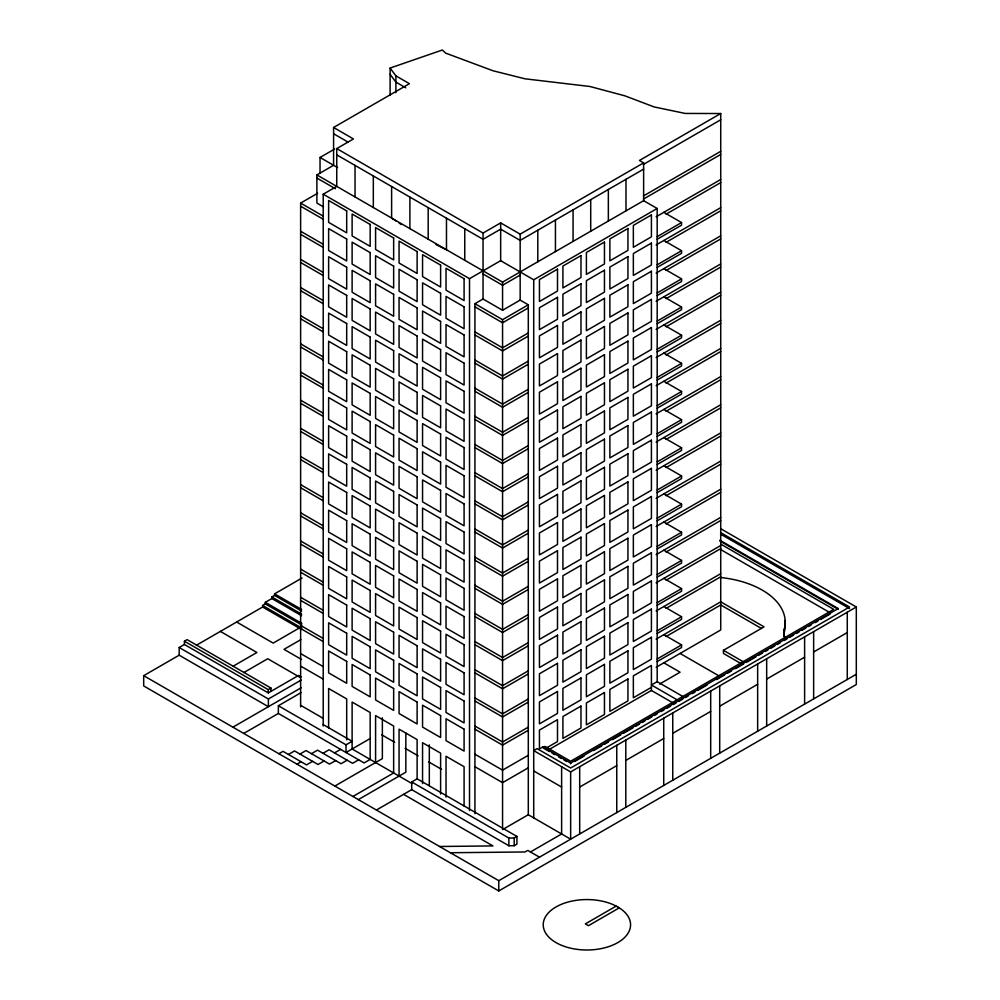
<?xml version="1.0" encoding="UTF-8"?>
<svg xmlns="http://www.w3.org/2000/svg" width="1000" height="1000" viewBox="0 0 1000 1000"><rect width="100%" height="100%" fill="white"/><g stroke="black" fill="none" stroke-linecap="round" stroke-linejoin="round"><path stroke-width="1.5" d="M323.512 206.9L316.887 203.075L316.887 174.925L333.587 165.287L333.587 127.475L409.438 83.688L395.9 75.862L390.112 68.062L442.375 50L445.575 53.087L493.05 70.775L524.963 78.8L589.938 86.5L624.862 95.825L654.212 106.962L685.288 113.45L720.725 113.525L720.725 629.975L656.137 667.275M320.037 173.062L320.037 157.463L334.675 149.012M323.212 726.062L323.212 194.213L336.75 186.388L336.75 148.588L353.45 138.95L333.587 127.475M300.625 706.95L300.625 203.075L317.613 193.275M336.75 148.588L483.05 233.05L500.662 222.887L520.163 234.15L643.625 162.862L643.625 200.675L502.562 282.113L316.887 174.925M720.725 113.525L639.45 160.463L643.625 162.862M643.45 164.4L720.725 119.787M643.625 169.125L520.163 240.4L500.662 229.15L483.05 239.312L336.75 154.85M323.212 194.213L469.513 278.675L500.662 260.688L533.713 279.775L657.175 208.487L657.175 681.663L682.825 696.475M643.45 195.95L720.725 151.337M643.45 199.075L720.725 154.462M520.163 275.075L502.562 285.25L483.05 273.988M474.925 813.637L474.925 303.7L483.05 299.012L502.562 310.275L520.163 300.1L528.3 304.8L528.3 814.725L570.65 839.188L570.65 771.925L856.312 607L856.312 684.525L498.775 890.95L143.688 685.938L143.688 675.675L179.175 655.188L268.387 706.7L268.387 699L179.175 647.5L179.175 655.188M656.137 216.788L720.725 179.488M666.1 214.163L720.725 182.613M474.925 303.7L502.562 319.662L528.3 304.8M528.3 307.925L502.562 322.788L474.925 306.837M657.175 236.65L681.562 222.562L681.562 225.175L657.175 239.25M656.137 244.938L720.725 207.65M666.1 242.312L720.725 210.775M528.3 332.95L502.562 347.812L474.925 331.863M528.3 336.087L502.562 350.938L474.925 334.988M657.175 264.8L681.562 250.725L681.562 253.337L657.175 267.413M656.137 273.087L720.725 235.8M666.1 270.462L720.725 238.925M528.3 361.112L502.562 375.975L474.925 360.012M528.3 364.237L502.562 379.1L474.925 363.15M657.175 292.962L681.562 278.875L681.562 281.488L657.175 295.562M656.137 301.25L720.725 263.95M666.1 298.625L720.725 267.087M528.3 389.263L502.562 404.125L474.925 388.175M528.3 392.388L502.562 407.25L474.925 391.3M657.175 321.112L681.562 307.038L681.562 309.637L657.175 323.725M656.137 329.4L720.725 292.113M666.1 326.775L720.725 295.238M528.3 417.425L502.562 432.275L474.925 416.325M528.3 420.55L502.562 435.412L474.925 419.462M657.175 349.275L681.562 335.188L681.562 337.8L657.175 351.875M656.137 357.562L720.725 320.262M666.1 354.938L720.725 323.4M301.2 676.975L298.525 675.438L268.288 692.9L184.412 644.475L184.412 641.213L187.125 639.65L271 688.075L271 691.325M528.3 445.575L502.562 460.438L474.925 444.487M179.175 647.5L184.412 644.475M301.625 611.038L274.575 595.425L274.575 593.862L302.05 577.987M528.3 448.7L502.562 463.562L474.925 447.612M301.625 615.737L271.863 598.55L271.863 596.987L274.575 595.425M301.837 624.987L265.312 603.9L265.312 602.325L271.863 598.55M657.175 377.425L681.562 363.35L681.562 365.95L657.175 380.037M196.438 645.225L262.613 607.025L262.613 605.462L265.312 603.9M656.137 385.712L720.725 348.425M666.1 383.088L720.725 351.55M528.3 473.738L502.562 488.587L474.925 472.638M528.3 476.863L502.562 491.725L474.925 475.775M657.175 405.575L681.562 391.5L681.562 394.113L657.175 408.188M656.137 413.875L720.725 376.575M666.1 411.25L720.725 379.712M232.95 666.312L256.9 652.487L220.387 631.4M299.125 628.112L273.163 643.1L236.637 622.013M528.3 501.887L502.562 516.75L474.925 500.8M528.3 505.012L502.562 519.875L474.925 503.925M657.175 433.738L681.562 419.663L681.562 422.262L657.175 436.35M243.787 672.562L267.738 658.737L300.2 677.475M300.875 639.612L284 649.35L301.588 659.5M656.137 442.025L720.725 404.738M666.1 439.4L720.725 407.863M528.3 530.05L502.562 544.9L474.925 528.95M528.3 533.175L502.562 548.038L474.925 532.075M657.175 461.887L681.562 447.812L681.562 450.425L657.175 464.5M184.412 641.213L268.288 689.638L271 688.075M656.137 470.188L720.725 432.887M666.1 467.562L720.725 436.025M268.387 699L301.238 680.037M232.9 727.188L301.238 687.725M528.3 558.2L502.562 573.062L474.925 557.112M528.3 561.325L502.562 576.188L474.925 560.237M411.975 783.55L352.113 748.988L352.113 702.062L370.163 712.487L370.163 759.412L364.075 762.938L278.363 713.45L278.363 705.75L301.238 692.537M657.175 490.05L681.562 475.975L681.562 478.575L657.175 492.65M243.738 733.438L278.363 713.45M656.137 498.338L720.725 461.05M666.1 495.712L720.725 464.175M528.3 586.35L502.562 601.213L474.925 585.262M528.3 589.487L502.562 604.35L474.925 588.387M657.175 518.2L681.562 504.125L681.562 506.737L657.175 520.812M656.137 526.5L720.725 489.2M666.1 523.875L720.725 492.325M278.875 753.725L283.025 751.338L306.5 764.887L312.6 761.363M528.3 614.513L502.562 629.375L474.925 613.425M288.438 754.463L294.538 750.938L318.012 764.5L324.113 760.975M528.3 617.638L502.562 632.5L474.925 616.55M657.175 546.362L681.562 532.288L681.562 534.888L657.175 548.962M299.95 754.075L306.05 750.55L329.525 764.1L335.625 760.588M311.462 753.675L317.562 750.163L341.05 763.713L347.137 760.2M656.137 554.65L720.725 517.362M296.938 764.15L301.087 761.762M666.1 552.025L720.725 520.487M322.987 753.288L329.075 749.762L352.562 763.325L358.65 759.8M278.363 705.75L346.012 744.812L352.113 741.287L323.212 724.6M334.5 752.9L340.588 749.375M528.3 642.663L502.562 657.525L474.925 641.575M528.3 645.8L502.562 660.65L474.925 644.7M370.163 738.562L346.012 752.5L346.012 744.812M657.175 574.513L681.562 560.438L681.562 563.05L657.175 577.125M656.137 582.812L720.725 545.513M666.1 580.188L720.725 548.638M528.3 670.825L502.562 685.688L474.925 669.725M528.3 673.95L502.562 688.812L474.925 672.862M334.862 786.05L382.362 758.625L382.362 717.763M657.175 602.675L681.562 588.6L681.562 591.2L657.175 605.275M656.137 610.962L720.725 573.675M666.1 608.337L720.725 576.8M352.925 796.475L393.65 772.975L393.65 726.038L375.588 715.612L375.588 762.537M528.3 698.975L502.562 713.838L474.925 697.887M358.35 799.613L405.838 772.188L405.838 732.825M528.3 702.113L502.562 716.963L474.925 701.012M657.175 630.825L681.562 616.75L681.562 619.362L657.175 633.438M656.137 639.125L720.725 601.825L764.075 626.85L723.438 650.312L723.438 653.45L741.312 663.763M411.712 789.65L411.712 781.963L417.125 778.825L516.925 836.438L516.925 844.137L514.212 845.7L508.888 845.763L411.712 789.65L376.413 810.037M666.1 636.5L720.725 604.95L761.45 628.462M528.3 727.138L502.562 742L474.925 726.038M528.3 730.263L502.562 745.125L474.925 729.175M657.175 658.988L681.562 644.9L681.562 647.513L657.175 661.587M528.3 755.288L502.562 770.15L474.925 754.2M719.85 541L838.25 609.35L838.25 608.575L570.65 763.062L542.75 746.95L539.438 748.863L539.438 730.088L557.5 719.663L557.5 741.562L546.25 748.05M657.175 681.663L651.413 684.987L677.075 699.8M651.413 687.337L633.35 697.763L633.35 675.863L651.413 665.438L651.413 690.462L549.038 749.562M659.562 684.075L680.088 672.212L663.838 662.825M528.3 767.8L502.562 782.663L474.925 766.712M574.712 761.5L584.175 756.038M593.625 750.575L601.737 745.9M604.438 744.338L608.5 742M612.55 739.65L620.662 734.975M623.362 733.413L632.825 727.95M635.525 726.388L639.575 724.05M642.288 722.487L644.987 720.925M647.688 719.375L651.737 717.025M654.45 715.462L657.15 713.913M661.2 711.562L663.913 710M666.612 708.45L670.662 706.1M673.363 704.55L676.075 702.987M678.775 701.425L682.825 699.087M685.525 697.525L688.238 695.962M692.288 693.625L694.987 692.062M697.688 690.5L707.15 685.037M716.612 679.575L724.725 674.9M727.425 673.337L731.475 670.987M735.537 668.65L743.637 663.975M746.35 662.412L755.812 656.95M758.512 655.387L762.562 653.05M765.263 651.488L767.975 649.925M770.675 648.363L774.725 646.025M777.425 644.463L780.138 642.9M784.188 640.562L786.888 639M789.587 637.438L793.65 635.1M796.35 633.538L799.05 631.975M801.762 630.425L805.812 628.075M808.512 626.512L811.213 624.963M815.275 622.612L817.975 621.05M820.675 619.5L830.138 614.038M528.3 814.725L502.562 829.587L502.562 319.662M579.688 787.05L616.763 765.638M625.8 760.425L663.725 738.525M672.75 733.312L710.688 711.413M719.712 706.2L757.65 684.3M766.675 679.087L804.613 657.188M813.637 651.975L847.275 632.55M411.712 781.963L508.888 838.062L514.212 838.012L516.925 836.438M530.462 851.963L561.625 833.975L561.625 766.712M143.688 675.675L498.775 880.688L856.312 674.262M616.138 906.112L585.35 923.888L588.438 925.675L619.225 907.9M439.538 846.488L492.925 845.925L403.587 794.35M450.375 852.738L525.05 851.963L527.762 850.4L539.5 857.175M436.025 244.6L446.475 249.737L446.475 218.2M643.625 200.675L657.175 208.487M663.838 212.338L681.562 222.562M405.75 87.812L395.9 82.112L390.112 74.325M663.838 240.487L681.562 250.725M663.838 268.65L681.562 278.875M663.838 296.8L681.562 307.038M333.587 133.737L348.15 142.15M663.838 324.963L681.562 335.188M663.838 353.113L681.562 363.35M320.037 157.463L337.55 167.575M316.887 178.05L335.425 188.75M663.838 381.275L681.562 391.5M663.838 409.425L681.562 419.663M300.625 203.075L323.3 216.163M300.625 206.2L323.3 219.288M663.838 437.587L681.562 447.812M300.625 231.238L323.3 244.312M300.625 234.363L323.3 247.45M663.838 465.737L681.562 475.975M300.625 259.387L323.3 272.475M300.625 262.512L323.3 275.6M663.838 493.9L681.562 504.125M721.112 528.95L856.312 607M300.625 287.55L323.3 300.625M720.55 532.537L849.538 607L570.65 768.012L537.1 748.637L533.713 750.6L570.65 771.925M300.625 290.675L323.3 303.762M720.55 534.1L849.538 608.575M719.85 540.212L838.25 608.575M721.137 544.35L833.725 609.35L570.65 761.237L545 746.425L542.75 747.725L542.75 746.95M721.137 549.825L829.712 612.5M663.838 522.05L681.562 532.288M300.625 315.7L323.3 328.787M300.625 318.825L323.3 331.912M663.838 550.2L681.562 560.438M300.625 343.85L323.3 356.938M300.625 346.987L323.3 360.062M663.838 578.362L681.562 588.6M300.625 372.013L323.3 385.1M300.625 375.138L323.3 388.225M663.838 606.512L681.562 616.75M300.625 400.163L323.3 413.25M300.625 403.3L323.3 416.375M723.438 650.312L743.863 662.113M663.838 634.675L681.562 644.9M300.625 428.325L323.3 441.413M300.625 431.45L323.3 444.538M680.088 653.45L719.525 676.213M300.625 456.475L323.3 469.562M300.625 459.613L323.3 472.688M300.625 484.637L323.3 497.725M300.625 487.762L323.3 500.85M651.413 690.462L673.025 702.938M300.625 512.788L323.3 525.875M300.625 515.913L323.3 529M300.625 540.95L323.3 554.025M300.625 544.075L323.3 557.163M300.625 569.1L323.3 582.188M300.625 572.225L323.3 585.312M300.625 597.263L323.3 610.337M300.625 600.388L323.3 613.475M544.075 748.5L549.388 751.562M552.05 753.1L554.712 754.638M558.688 756.938L561.35 758.475M564.012 760.013L566.663 761.538M274.575 593.862L301.625 609.475M271.863 596.987L301.625 614.163M265.312 602.325L301.837 623.413M300.625 625.413L323.3 638.5M262.613 605.462L301.837 628.112M300.625 628.538L323.3 641.625M262.613 607.025L301.537 629.5M533.713 770.938L561.625 787.05M300.625 653.575L323.3 666.65M300.625 666.087L323.3 679.163M381.775 734.837L394.675 742.288M405.087 748.288L418.137 755.825M428.562 761.85L441.613 769.375M300.625 705.312L323.3 718.4M396.5 221.3L391.613 218.062L391.613 186.525M398.938 222.913L401.375 224.537M847.275 612.225L847.275 679.475M813.637 631.638L813.637 698.9M804.613 636.85L804.613 704.112M720.462 577.487A78.6 45.375 0 0 1 784.25 629.2L784.25 632.325A36.225 20.913 0 0 0 783.85 636.6M766.675 658.75L766.675 726.012M757.65 663.962L757.65 731.225M719.712 685.863L719.712 753.125M710.688 691.075L710.688 758.337M672.75 712.975L672.75 780.238M663.725 718.188L663.725 785.45M625.988 179.312L625.988 210.85M625.8 740.088L625.8 807.35M616.763 745.3L616.763 812.562M608.35 189.488L608.35 221.038M590.712 199.675L590.712 231.213M579.688 766.712L579.688 833.975M573.075 209.85L573.075 241.4M570.65 763.062L570.65 763.85M555.438 220.037L555.438 251.588M537.8 230.225L537.8 261.762M533.713 279.775L533.713 817.862M520.163 234.15L520.163 300.1M514.212 838.012L514.212 845.7M508.888 838.062L508.888 845.763M502.562 282.113L502.562 310.275M500.662 222.887L500.662 260.688M498.775 880.688L498.775 890.95M483.05 233.05L483.05 299.012M469.513 278.675L469.513 810.525M464.762 228.75L464.762 260.3M464.087 806.075L464.087 766.712L446.025 756.287L446.025 797.15M440.613 794.025L440.613 753.15L422.55 742.725L422.55 783.6M429.325 744.875L429.325 785.75M428.188 207.638L428.188 239.188M417.125 778.962L417.125 739.6L399.062 729.175L399.062 776.1M409.9 197.075L409.9 228.625M395.9 75.862L395.9 92.638M390.112 68.062L390.112 95.35M373.325 175.963L373.325 207.512M355.037 165.4L355.037 196.95M346.688 739.8L346.688 698.925L328.625 688.5L328.625 727.862M268.288 689.638L268.288 692.9M784.762 620.5A78.6 45.375 0 0 1 784.25 632.325M785.375 638.538A36.225 20.913 0 0 1 784.25 629.2M557.5 269.163L539.438 279.6L539.438 301.5L557.5 291.062L557.5 269.163M580.975 255.613L562.913 266.038L562.913 287.938L580.975 277.512L580.975 255.613M604.462 242.05L586.4 252.488L586.4 274.387L604.462 263.95L604.462 242.05M627.938 228.5L609.875 238.925L609.875 260.825L627.938 250.4L627.938 228.5M651.413 214.938L633.35 225.375L633.35 247.275L651.413 236.838L651.413 214.938M557.5 297.325L539.438 307.75L539.438 329.65L557.5 319.225L557.5 297.325M580.975 283.762L562.913 294.2L562.913 316.1L580.975 305.663L580.975 283.762M604.462 270.212L586.4 280.637L586.4 302.538L604.462 292.113L604.462 270.212M627.938 256.65L609.875 267.087L609.875 288.988L627.938 278.55L627.938 256.65M651.413 243.1L633.35 253.525L633.35 275.425L651.413 265L651.413 243.1M557.5 325.475L539.438 335.913L539.438 357.812L557.5 347.375L557.5 325.475M580.975 311.925L562.913 322.35L562.913 344.25L580.975 333.825L580.975 311.925M604.462 298.363L586.4 308.8L586.4 330.7L604.462 320.262L604.462 298.363M627.938 284.812L609.875 295.238L609.875 317.137L627.938 306.712L627.938 284.812M651.413 271.25L633.35 281.688L633.35 303.587L651.413 293.15L651.413 271.25M557.5 353.638L539.438 364.062L539.438 385.962L557.5 375.538L557.5 353.638M580.975 340.075L562.913 350.513L562.913 372.4L580.975 361.975L580.975 340.075M604.462 326.525L586.4 336.95L586.4 358.85L604.462 348.425L604.462 326.525M627.938 312.962L609.875 323.4L609.875 345.288L627.938 334.862L627.938 312.962M651.413 299.413L633.35 309.837L633.35 331.737L651.413 321.312L651.413 299.413M557.5 381.788L539.438 392.225L539.438 414.113L557.5 403.688L557.5 381.788M580.975 368.237L562.913 378.663L562.913 400.562L580.975 390.138L580.975 368.237M604.462 354.675L586.4 365.112L586.4 387L604.462 376.575L604.462 354.675M627.938 341.125L609.875 351.55L609.875 373.45L627.938 363.025L627.938 341.125M651.413 327.562L633.35 338L633.35 359.888L651.413 349.462L651.413 327.562M557.5 409.95L539.438 420.375L539.438 442.275L557.5 431.85L557.5 409.95M580.975 396.388L562.913 406.812L562.913 428.713L580.975 418.288L580.975 396.388M604.462 382.837L586.4 393.263L586.4 415.163L604.462 404.738L604.462 382.837M627.938 369.275L609.875 379.7L609.875 401.6L627.938 391.175L627.938 369.275M651.413 355.725L633.35 366.15L633.35 388.05L651.413 377.625L651.413 355.725M557.5 438.1L539.438 448.525L539.438 470.425L557.5 460L557.5 438.1M580.975 424.55L562.913 434.975L562.913 456.875L580.975 446.45L580.975 424.55M604.462 410.988L586.4 421.413L586.4 443.312L604.462 432.887L604.462 410.988M627.938 397.438L609.875 407.863L609.875 429.762L627.938 419.338L627.938 397.438M651.413 383.875L633.35 394.3L633.35 416.2L651.413 405.775L651.413 383.875M557.5 466.262L539.438 476.688L539.438 498.587L557.5 488.162L557.5 466.262M580.975 452.7L562.913 463.125L562.913 485.025L580.975 474.6L580.975 452.7M604.462 439.15L586.4 449.575L586.4 471.475L604.462 461.05L604.462 439.15M627.938 425.588L609.875 436.012L609.875 457.912L627.938 447.488L627.938 425.588M651.413 412.038L633.35 422.463L633.35 444.363L651.413 433.938L651.413 412.038M557.5 494.412L539.438 504.837L539.438 526.737L557.5 516.312L557.5 494.412M580.975 480.863L562.913 491.287L562.913 513.188L580.975 502.762L580.975 480.863M604.462 467.3L586.4 477.725L586.4 499.625L604.462 489.2L604.462 467.3M627.938 453.75L609.875 464.175L609.875 486.075L627.938 475.65L627.938 453.75M651.413 440.188L633.35 450.613L633.35 472.512L651.413 462.088L651.413 440.188M557.5 522.575L539.438 533L539.438 554.9L557.5 544.475L557.5 522.575M580.975 509.012L562.913 519.438L562.913 541.337L580.975 530.913L580.975 509.012M604.462 495.462L586.4 505.887L586.4 527.788L604.462 517.362L604.462 495.462M627.938 481.9L609.875 492.325L609.875 514.225L627.938 503.8L627.938 481.9M651.413 468.35L633.35 478.775L633.35 500.675L651.413 490.25L651.413 468.35M557.5 550.725L539.438 561.15L539.438 583.05L557.5 572.625L557.5 550.725M580.975 537.175L562.913 547.6L562.913 569.5L580.975 559.062L580.975 537.175M604.462 523.612L586.4 534.038L586.4 555.938L604.462 545.513L604.462 523.612M627.938 510.062L609.875 520.487L609.875 542.388L627.938 531.95L627.938 510.062M651.413 496.5L633.35 506.925L633.35 528.825L651.413 518.4L651.413 496.5M557.5 578.888L539.438 589.312L539.438 611.213L557.5 600.775L557.5 578.888M580.975 565.325L562.913 575.75L562.913 597.65L580.975 587.225L580.975 565.325M604.462 551.775L586.4 562.2L586.4 584.1L604.462 573.663L604.462 551.775M627.938 538.212L609.875 548.638L609.875 570.538L627.938 560.112L627.938 538.212M651.413 524.663L633.35 535.087L633.35 556.987L651.413 546.55L651.413 524.663M557.5 607.038L539.438 617.463L539.438 639.362L557.5 628.938L557.5 607.038M580.975 593.488L562.913 603.913L562.913 625.812L580.975 615.375L580.975 593.488M604.462 579.925L586.4 590.35L586.4 612.25L604.462 601.825L604.462 579.925M627.938 566.362L609.875 576.8L609.875 598.7L627.938 588.263L627.938 566.362M651.413 552.812L633.35 563.237L633.35 585.138L651.413 574.712L651.413 552.812M557.5 635.188L539.438 645.625L539.438 667.525L557.5 657.087L557.5 635.188M580.975 621.638L562.913 632.062L562.913 653.962L580.975 643.538L580.975 621.638M604.462 608.075L586.4 618.513L586.4 640.413L604.462 629.975L604.462 608.075M627.938 594.525L609.875 604.95L609.875 626.85L627.938 616.425L627.938 594.525M651.413 580.962L633.35 591.4L633.35 613.3L651.413 602.863L651.413 580.962M557.5 663.35L539.438 673.775L539.438 695.675L557.5 685.25L557.5 663.35M580.975 649.788L562.913 660.225L562.913 682.125L580.975 671.688L580.975 649.788M604.462 636.237L586.4 646.663L586.4 668.562L604.462 658.138L604.462 636.237M627.938 622.675L609.875 633.112L609.875 655.013L627.938 644.575L627.938 622.675M651.413 609.125L633.35 619.55L633.35 641.45L651.413 631.025L651.413 609.125M557.5 691.5L539.438 701.938L539.438 723.838L557.5 713.4L557.5 691.5M580.975 677.95L562.913 688.375L562.913 710.275L580.975 699.85L580.975 677.95M604.462 664.388L586.4 674.825L586.4 696.725L604.462 686.287L604.462 664.388M627.938 650.837L609.875 661.263L609.875 683.162L627.938 672.738L627.938 650.837M651.413 637.275L633.35 647.712L633.35 669.613L651.413 659.175L651.413 637.275M580.975 706.1L562.913 716.538L562.913 738.438L580.975 728L580.975 706.1M604.462 692.55L586.4 702.975L586.4 724.875L604.462 714.45L604.462 692.55M627.938 678.988L609.875 689.425L609.875 711.325L627.938 700.888L627.938 678.988M617.788 906.95L613.488 904.775A43.688 25.225 0 0 0 544.25 919.325A43.688 25.225 0 0 0 596.35 949.4A43.688 25.225 0 0 0 621.55 909.425L617.788 906.95M346.688 210.9L328.625 200.475L328.625 222.362L346.688 232.8L346.688 210.9M370.163 224.45L352.113 214.025L352.113 235.925L370.163 246.35L370.163 224.45M393.65 238.012L375.588 227.587L375.588 249.475L393.65 259.913L393.65 238.012M417.125 251.562L399.062 241.137L399.062 263.038L417.125 273.463L417.125 251.562M440.613 265.125L422.55 254.7L422.55 276.588L440.613 287.025L440.613 265.125M464.087 278.675L446.025 268.25L446.025 290.15L464.087 300.575L464.087 278.675M346.688 239.05L328.625 228.625L328.625 250.525L346.688 260.95L346.688 239.05M370.163 252.613L352.113 242.175L352.113 264.075L370.163 274.513L370.163 252.613M393.65 266.163L375.588 255.738L375.588 277.638L393.65 288.062L393.65 266.163M417.125 279.725L399.062 269.288L399.062 291.188L417.125 301.625L417.125 279.725M440.613 293.275L422.55 282.85L422.55 304.75L440.613 315.175L440.613 293.275M464.087 306.837L446.025 296.413L446.025 318.3L464.087 328.738L464.087 306.837M346.688 267.213L328.625 256.775L328.625 278.675L346.688 289.113L346.688 267.213M370.163 280.763L352.113 270.338L352.113 292.238L370.163 302.663L370.163 280.763M393.65 294.325L375.588 283.888L375.588 305.788L393.65 316.225L393.65 294.325M417.125 307.875L399.062 297.45L399.062 319.35L417.125 329.775L417.125 307.875M440.613 321.438L422.55 311L422.55 332.9L440.613 343.338L440.613 321.438M464.087 334.988L446.025 324.562L446.025 346.463L464.087 356.887L464.087 334.988M346.688 295.363L328.625 284.938L328.625 306.837L346.688 317.262L346.688 295.363M370.163 308.925L352.113 298.488L352.113 320.387L370.163 330.825L370.163 308.925M393.65 322.475L375.588 312.05L375.588 333.95L393.65 344.375L393.65 322.475M417.125 336.037L399.062 325.6L399.062 347.5L417.125 357.938L417.125 336.037M440.613 349.588L422.55 339.162L422.55 361.062L440.613 371.488L440.613 349.588M464.087 363.15L446.025 352.713L446.025 374.613L464.087 385.05L464.087 363.15M346.688 323.525L328.625 313.087L328.625 334.988L346.688 345.425L346.688 323.525M370.163 337.075L352.113 326.65L352.113 348.55L370.163 358.975L370.163 337.075M393.65 350.637L375.588 340.2L375.588 362.1L393.65 372.537L393.65 350.637M417.125 364.188L399.062 353.762L399.062 375.662L417.125 386.087L417.125 364.188M440.613 377.75L422.55 367.312L422.55 389.212L440.613 399.65L440.613 377.75M464.087 391.3L446.025 380.875L446.025 402.775L464.087 413.2L464.087 391.3M346.688 351.675L328.625 341.25L328.625 363.15L346.688 373.575L346.688 351.675M370.163 365.238L352.113 354.8L352.113 376.7L370.163 387.125L370.163 365.238M393.65 378.787L375.588 368.363L375.588 390.262L393.65 400.688L393.65 378.787M417.125 392.35L399.062 381.912L399.062 403.812L417.125 414.25L417.125 392.35M440.613 405.9L422.55 395.475L422.55 417.375L440.613 427.8L440.613 405.9M464.087 419.462L446.025 409.025L446.025 430.925L464.087 441.362L464.087 419.462M346.688 379.837L328.625 369.4L328.625 391.3L346.688 401.725L346.688 379.837M370.163 393.387L352.113 382.962L352.113 404.862L370.163 415.288L370.163 393.387M393.65 406.95L375.588 396.512L375.588 418.413L393.65 428.837L393.65 406.95M417.125 420.5L399.062 410.075L399.062 431.975L417.125 442.4L417.125 420.5M440.613 434.062L422.55 423.625L422.55 445.525L440.613 455.95L440.613 434.062M464.087 447.612L446.025 437.188L446.025 459.087L464.087 469.513L464.087 447.612M346.688 407.987L328.625 397.562L328.625 419.462L346.688 429.888L346.688 407.987M370.163 421.55L352.113 411.112L352.113 433.013L370.163 443.438L370.163 421.55M393.65 435.1L375.588 424.675L375.588 446.575L393.65 457L393.65 435.1M417.125 448.663L399.062 438.225L399.062 460.125L417.125 470.55L417.125 448.663M440.613 462.212L422.55 451.788L422.55 473.688L440.613 484.113L440.613 462.212M464.087 475.775L446.025 465.337L446.025 487.238L464.087 497.663L464.087 475.775M346.688 436.138L328.625 425.712L328.625 447.612L346.688 458.038L346.688 436.138M370.163 449.7L352.113 439.275L352.113 461.175L370.163 471.6L370.163 449.7M393.65 463.25L375.588 452.825L375.588 474.725L393.65 485.15L393.65 463.25M417.125 476.812L399.062 466.388L399.062 488.288L417.125 498.713L417.125 476.812M440.613 490.363L422.55 479.938L422.55 501.838L440.613 512.263L440.613 490.363M464.087 503.925L446.025 493.5L446.025 515.4L464.087 525.825L464.087 503.925M346.688 464.3L328.625 453.875L328.625 475.775L346.688 486.2L346.688 464.3M370.163 477.85L352.113 467.425L352.113 489.325L370.163 499.75L370.163 477.85M393.65 491.413L375.588 480.988L375.588 502.887L393.65 513.312L393.65 491.413M417.125 504.963L399.062 494.538L399.062 516.438L417.125 526.862L417.125 504.963M440.613 518.525L422.55 508.1L422.55 530L440.613 540.425L440.613 518.525M464.087 532.075L446.025 521.65L446.025 543.55L464.087 553.975L464.087 532.075M346.688 492.45L328.625 482.025L328.625 503.925L346.688 514.35L346.688 492.45M370.163 506.012L352.113 495.588L352.113 517.487L370.163 527.913L370.163 506.012M393.65 519.562L375.588 509.137L375.588 531.038L393.65 541.462L393.65 519.562M417.125 533.125L399.062 522.7L399.062 544.6L417.125 555.025L417.125 533.125M440.613 546.675L422.55 536.25L422.55 558.15L440.613 568.575L440.613 546.675M464.087 560.237L446.025 549.812L446.025 571.712L464.087 582.137L464.087 560.237M346.688 520.612L328.625 510.188L328.625 532.087L346.688 542.513L346.688 520.612M370.163 534.163L352.113 523.737L352.113 545.638L370.163 556.062L370.163 534.163M393.65 547.725L375.588 537.3L375.588 559.2L393.65 569.625L393.65 547.725M417.125 561.275L399.062 550.85L399.062 572.75L417.125 583.175L417.125 561.275M440.613 574.837L422.55 564.412L422.55 586.312L440.613 596.737L440.613 574.837M464.087 588.387L446.025 577.962L446.025 599.862L464.087 610.288L464.087 588.387M346.688 548.763L328.625 538.337L328.625 560.237L346.688 570.662L346.688 548.763M370.163 562.325L352.113 551.9L352.113 573.8L370.163 584.225L370.163 562.325M393.65 575.875L375.588 565.45L375.588 587.35L393.65 597.775L393.65 575.875M417.125 589.438L399.062 579.012L399.062 600.913L417.125 611.337L417.125 589.438M440.613 602.987L422.55 592.562L422.55 614.462L440.613 624.888L440.613 602.987M464.087 616.55L446.025 606.125L446.025 628.025L464.087 638.45L464.087 616.55M346.688 576.925L328.625 566.5L328.625 588.387L346.688 598.825L346.688 576.925M370.163 590.475L352.113 580.05L352.113 601.95L370.163 612.375L370.163 590.475M393.65 604.038L375.588 593.612L375.588 615.5L393.65 625.938L393.65 604.038M417.125 617.587L399.062 607.163L399.062 629.062L417.125 639.487L417.125 617.587M440.613 631.15L422.55 620.725L422.55 642.613L440.613 653.05L440.613 631.15M464.087 644.7L446.025 634.275L446.025 656.175L464.087 666.6L464.087 644.7M346.688 605.075L328.625 594.65L328.625 616.55L346.688 626.975L346.688 605.075M370.163 618.638L352.113 608.212L352.113 630.1L370.163 640.537L370.163 618.638M393.65 632.188L375.588 621.763L375.588 643.662L393.65 654.087L393.65 632.188M417.125 645.75L399.062 635.325L399.062 657.212L417.125 667.65L417.125 645.75M440.613 659.3L422.55 648.875L422.55 670.775L440.613 681.2L440.613 659.3M464.087 672.862L446.025 662.438L446.025 684.325L464.087 694.762L464.087 672.862M346.688 633.237L328.625 622.8L328.625 644.7L346.688 655.138L346.688 633.237M370.163 646.787L352.113 636.362L352.113 658.263L370.163 668.688L370.163 646.787M393.65 660.35L375.588 649.912L375.588 671.812L393.65 682.25L393.65 660.35M417.125 673.9L399.062 663.475L399.062 685.375L417.125 695.8L417.125 673.9M440.613 687.463L422.55 677.025L422.55 698.925L440.613 709.362L440.613 687.463M464.087 701.012L446.025 690.588L446.025 712.487L464.087 722.913L464.087 701.012M346.688 661.388L328.625 650.962L328.625 672.862L346.688 683.288L346.688 661.388M370.163 674.95L352.113 664.513L352.113 686.413L370.163 696.85L370.163 674.95M393.65 688.5L375.588 678.075L375.588 699.975L393.65 710.4L393.65 688.5M417.125 702.062L399.062 691.625L399.062 713.525L417.125 723.962L417.125 702.062M440.613 715.612L422.55 705.188L422.55 727.087L440.613 737.513L440.613 715.612M464.087 729.175L446.025 718.737L446.025 740.638L464.087 751.075L464.087 729.175"/></g></svg>
